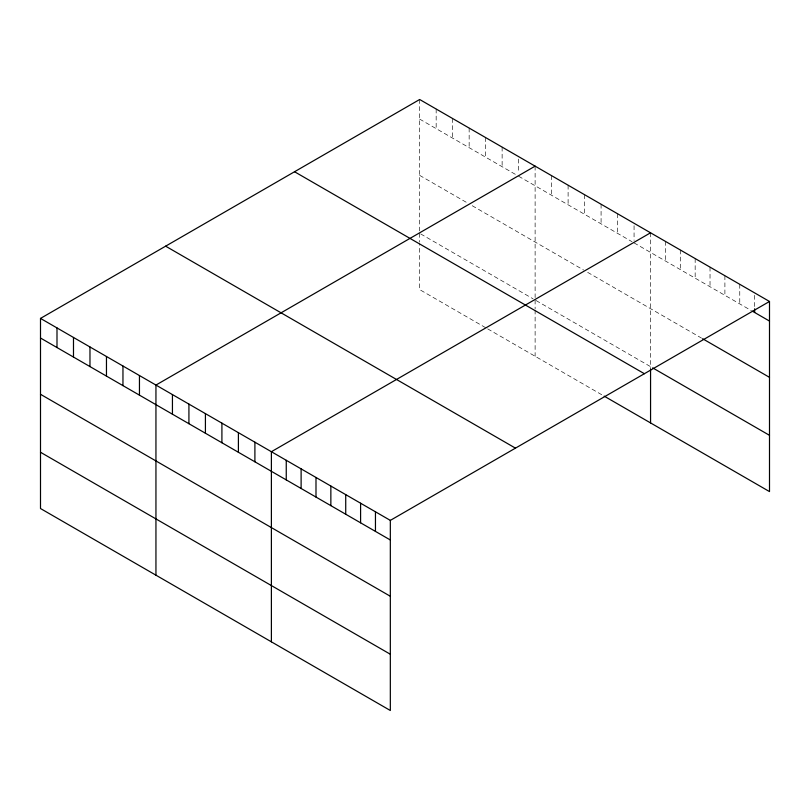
<?xml version="1.0" encoding="UTF-8"?>
<svg xmlns="http://www.w3.org/2000/svg" width="810" height="810" viewBox="0 0 810 810"><rect width="100%" height="100%" fill="white"/><g stroke="black" fill="none" stroke-linecap="round" stroke-linejoin="round"><path stroke-width="0.61" stroke-dasharray="4.05 3.04" d="M419.671 119.111L516.567 175.041M518.623 176.236L632.003 241.694M634.068 242.889L751.447 310.655M419.671 175.375L468.119 203.34M472.24 205.73L583.564 269.993M587.685 272.373L701.531 338.104M420.704 233.948L533.051 298.809M536.149 300.591L650.562 366.647M485.635 327.706L419.671 289.615L419.671 243.354M487.701 328.89L603.146 395.543M754.637 295.336L754.637 307.587M739.763 284.3L739.763 303.912M724.899 275.714L724.899 295.326M710.026 267.138L710.026 286.74M695.162 258.552L695.162 278.154M680.299 249.966L680.299 269.578M665.425 241.38L665.425 260.992M650.562 232.794L650.562 369.147M634.068 225.727L634.068 240.438M617.574 213.759L617.574 233.361M601.081 204.231L601.081 223.844M584.587 194.714L584.587 214.326M568.104 185.186L568.104 204.798M551.61 175.669L551.61 195.281M535.116 166.151L535.116 297.584M535.116 300.004L535.116 308.752M535.116 310.007L535.116 356.268M518.623 159.074L518.623 172.56M502.129 147.106L502.129 166.718M485.635 137.578L485.635 157.191M469.152 128.061L469.152 147.673M452.658 118.543L452.658 138.145M436.165 109.016L436.165 128.628M419.671 99.498L419.671 230.931M419.671 233.351L419.671 242.099"/><path stroke-width="1.21" d="M769.5 301.472L390.329 520.385L390.329 710.502L40.5 508.528L40.5 318.411L419.671 99.498L769.5 301.472L769.5 491.589L604.179 396.141M535.116 166.151L155.945 385.064L155.945 575.181M650.562 232.794L271.391 451.707L271.391 641.834M752.51 311.263L769.5 321.074M702.594 338.722L769.5 377.349M652.678 367.872L769.5 435.324M294.546 171.74L644.375 373.714M165.625 246.169L515.454 448.143M40.5 318.411L390.329 520.385M40.5 338.023L390.329 539.986M40.5 394.288L390.329 596.261M40.5 452.263L390.329 654.237M754.637 308.812L754.637 312.498M650.562 369.147L650.562 422.921M375.455 511.798L375.455 531.411M360.592 503.212L360.592 522.825M345.728 494.626L345.728 514.239M330.855 486.051L330.855 505.653M315.991 477.465L315.991 497.067M301.117 468.879L301.117 488.491M286.254 460.293L286.254 479.905M254.897 442.189L254.897 461.801M238.403 432.672L238.403 452.274M221.91 423.144L221.91 442.756M205.416 413.626L205.416 433.239M188.922 404.099L188.922 423.711M172.439 394.581L172.439 414.193M139.452 375.536L139.452 395.148M122.958 366.019L122.958 385.631M106.464 356.501L106.464 376.103M89.971 346.974L89.971 366.586M73.487 337.456L73.487 357.058M56.994 327.928L56.994 347.541"/></g></svg>
